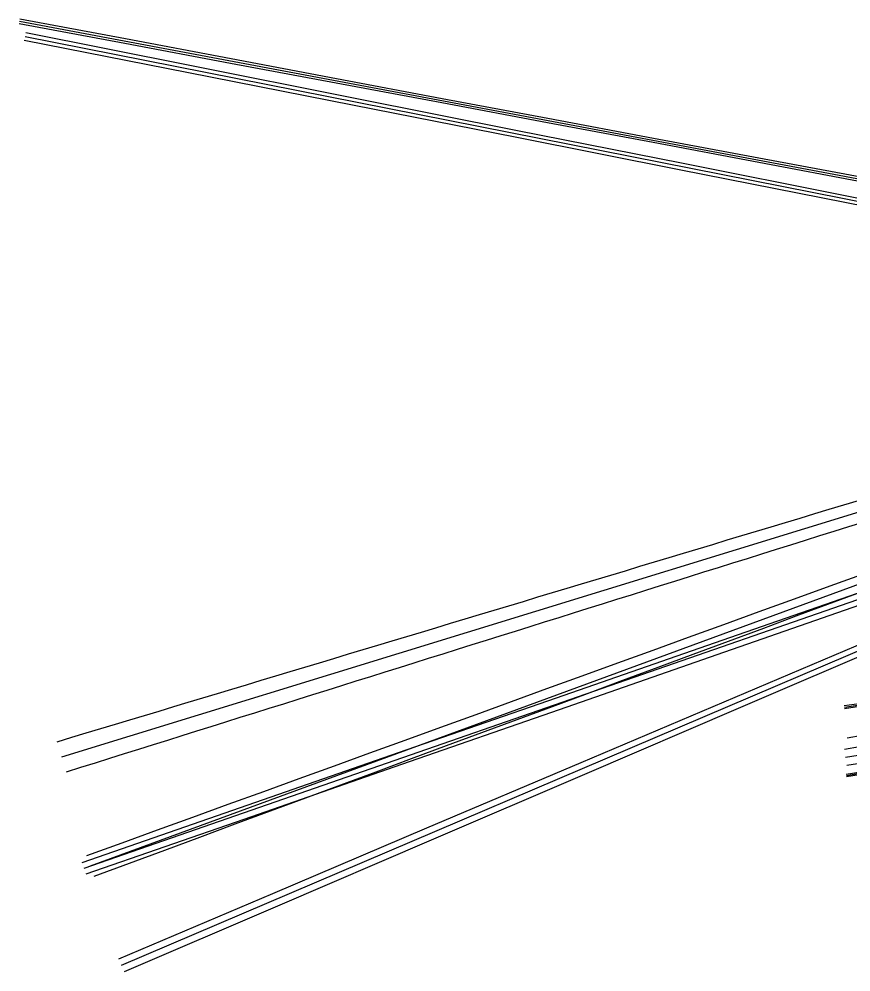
# Model space of a CAD drawing. Header units: millimetres. Extents: x -1037 to 1592, y -235 to 734.
# Drawn here: x -1037 to -484, y -235 to 398 of the extents above; entities that cross this region are included whole.
import ezdxf

# ---------------------------------------------------------------- set-up
doc = ezdxf.new("R2010")
doc.units = ezdxf.units.MM
doc.layers.add('main_beam', color=255, linetype='Continuous')
doc.layers.add('main_beam_width', color=255, linetype='Continuous')

msp = doc.modelspace()

# ---------------------------------------------------------------- linework, layer by layer
at = {"layer": 'main_beam'}
for p, q in [((-53.95, 211.87), (-1036.77, 396.42)), ((-52.13, 192.06), (-1033.08, 386.29)), ((-52.97, 201.27), (-1008.9, -92.33)), ((-50.97, 179.44), (-989.82, -164.87)), ((-49.35, 161.84), (-993.96, -166.36)), ((-49.33, 161.59), (-969.11, -230.84)), ((499.97, 91.55), (-488.59, -59.28)), ((499.53, 66.42), (-487.74, -92.61)), ((499.29, 58.81), (-487.25, -104.67))]:
    msp.add_line(p, q, dxfattribs=at)
at = {"layer": 'main_beam_width'}
for points in [[(-53.76, 209.88), (-123.98, 223.17), (-194.21, 236.45), (-264.43, 249.73), (-334.65, 263), (-404.88, 276.25), (-475.11, 289.49), (-545.35, 302.71), (-615.58, 315.92), (-685.82, 329.11), (-756.07, 342.28), (-826.31, 355.43), (-896.56, 368.57), (-966.82, 381.7), (-1037.07, 394.81)], [(-54.13, 213.86), (-124.31, 226.93), (-194.49, 240.01), (-264.67, 253.1), (-334.85, 266.2), (-405.02, 279.31), (-475.2, 292.44), (-545.37, 305.58), (-615.53, 318.74), (-685.7, 331.91), (-755.85, 345.11), (-826.01, 358.32), (-896.17, 371.54), (-966.32, 384.78), (-1036.47, 398.03)], [(-52.31, 194.11), (-161.24, 215.7), (-270.17, 237.3), (-379.09, 258.92), (-488.01, 280.55), (-596.92, 302.19), (-705.84, 323.84), (-814.75, 345.5), (-923.67, 367.17), (-1032.58, 388.85)], [(-51.94, 190.02), (-161, 211.59), (-270.07, 233.15), (-379.14, 254.69), (-488.21, 276.22), (-597.28, 297.74), (-706.35, 319.25), (-815.43, 340.75), (-924.51, 362.24), (-1033.59, 383.72)], [(-49.72, 165.87), (-154.78, 129.37), (-259.84, 92.88), (-364.9, 56.39), (-469.97, 19.9), (-575.03, -16.59), (-680.09, -53.08), (-785.16, -89.56), (-890.22, -126.04), (-995.29, -162.52)], [(-49.61, 164.71), (-151.98, 121.22), (-254.34, 77.74), (-356.71, 34.25), (-459.07, -9.23), (-561.44, -52.7), (-663.81, -96.18), (-766.18, -139.65), (-868.55, -183.13), (-970.92, -226.6)], [(-49.04, 158.46), (-151.07, 114.74), (-253.1, 71.02), (-355.13, 27.3), (-457.16, -16.43), (-559.19, -60.15), (-661.22, -103.88), (-763.25, -147.61), (-865.28, -191.34), (-967.3, -235.08)], [(-48.98, 157.81), (-153.83, 121.37), (-258.68, 84.93), (-363.53, 48.49), (-468.38, 12.05), (-573.23, -24.4), (-678.08, -60.85), (-782.93, -97.29), (-887.78, -133.74), (-992.62, -170.2)], [(-479.44, 77.93), (-489.12, 75.02), (-498.81, 72.11), (-508.49, 69.19), (-518.17, 66.28), (-527.85, 63.37), (-537.54, 60.45), (-547.22, 57.54), (-556.9, 54.62), (-566.58, 51.71), (-576.27, 48.8), (-585.95, 45.88), (-595.63, 42.97), (-605.31, 40.05), (-615, 37.14), (-624.68, 34.23), (-634.36, 31.31), (-644.04, 28.4), (-653.72, 25.49), (-663.41, 22.57), (-673.09, 19.66), (-682.77, 16.74), (-692.45, 13.83), (-702.14, 10.92), (-711.82, 8), (-721.5, 5.09), (-731.18, 2.17), (-740.87, -0.74), (-750.55, -3.65), (-760.23, -6.57), (-769.91, -9.48), (-779.6, -12.39), (-789.28, -15.31), (-798.96, -18.22), (-808.64, -21.14), (-818.32, -24.05), (-828.01, -26.96), (-837.69, -29.88), (-847.37, -32.79), (-857.05, -35.71), (-866.74, -38.62), (-876.42, -41.53), (-886.1, -44.45), (-895.78, -47.36), (-905.47, -50.27), (-915.15, -53.19), (-924.83, -56.1), (-934.51, -59.02), (-944.2, -61.93), (-953.88, -64.84), (-963.56, -67.76), (-973.24, -70.67), (-982.93, -73.58), (-992.61, -76.5), (-1002.29, -79.41), (-1011.97, -82.33)], [(-476.21, 63.62), (-485.84, 60.61), (-495.47, 57.59), (-505.1, 54.57), (-514.73, 51.55), (-524.36, 48.54), (-533.99, 45.52), (-543.62, 42.5), (-553.25, 39.48), (-562.88, 36.47), (-572.51, 33.45), (-582.14, 30.43), (-591.77, 27.42), (-601.4, 24.4), (-611.03, 21.38), (-620.65, 18.36), (-630.28, 15.35), (-639.91, 12.33), (-649.54, 9.31), (-659.17, 6.29), (-668.8, 3.28), (-678.43, 0.26), (-688.06, -2.76), (-697.69, -5.78), (-707.32, -8.79), (-716.95, -11.81), (-726.58, -14.83), (-736.21, -17.85), (-745.84, -20.86), (-755.47, -23.88), (-765.09, -26.9), (-774.72, -29.91), (-784.35, -32.93), (-793.98, -35.95), (-803.61, -38.97), (-813.24, -41.98), (-822.87, -45), (-832.5, -48.02), (-842.13, -51.04), (-851.76, -54.05), (-861.39, -57.07), (-871.02, -60.09), (-880.65, -63.11), (-890.28, -66.12), (-899.91, -69.14), (-909.53, -72.16), (-919.16, -75.18), (-928.79, -78.19), (-938.42, -81.21), (-948.05, -84.23), (-957.68, -87.25), (-967.31, -90.26), (-976.94, -93.28), (-986.57, -96.3), (-996.2, -99.31), (-1005.83, -102.33)], [(-474.78, 29.73), (-498.3, 21.2), (-521.83, 12.66), (-545.35, 4.13), (-568.88, -4.41), (-592.4, -12.94), (-615.93, -21.47), (-639.45, -30.01), (-662.98, -38.54), (-686.51, -47.08), (-710.03, -55.61), (-733.56, -64.14), (-757.08, -72.68), (-780.61, -81.21), (-804.13, -89.74), (-827.66, -98.28), (-851.18, -106.81), (-874.71, -115.35), (-898.23, -123.88), (-921.76, -132.41), (-945.29, -140.95), (-968.81, -149.48), (-992.34, -158.01)], [(-472.12, 19.27), (-495.54, 10.59), (-518.96, 1.9), (-542.38, -6.78), (-565.79, -15.46), (-589.21, -24.14), (-612.63, -32.82), (-636.05, -41.5), (-659.46, -50.19), (-682.88, -58.87), (-706.3, -67.55), (-729.71, -76.23), (-753.13, -84.91), (-776.55, -93.59), (-799.97, -102.28), (-823.38, -110.96), (-846.8, -119.64), (-870.22, -128.32), (-893.64, -137), (-917.05, -145.69), (-940.47, -154.37), (-963.89, -163.05), (-987.31, -171.73)], [(-478.73, -56.87), (-488.73, -58.35)], [(-478.48, -58.64), (-488.45, -60.21)], [(-476.67, -78.04), (-486.63, -79.79)], [(-478.61, -85.54), (-488.6, -87.33)], [(-476.94, -96.47), (-486.89, -97.9)], [(-472.19, -101.4), (-487.37, -103.95)], [(-471.97, -102.92), (-487.13, -105.4)]]:
    msp.add_lwpolyline(points, dxfattribs=at)

doc.saveas('drawing.dxf')
